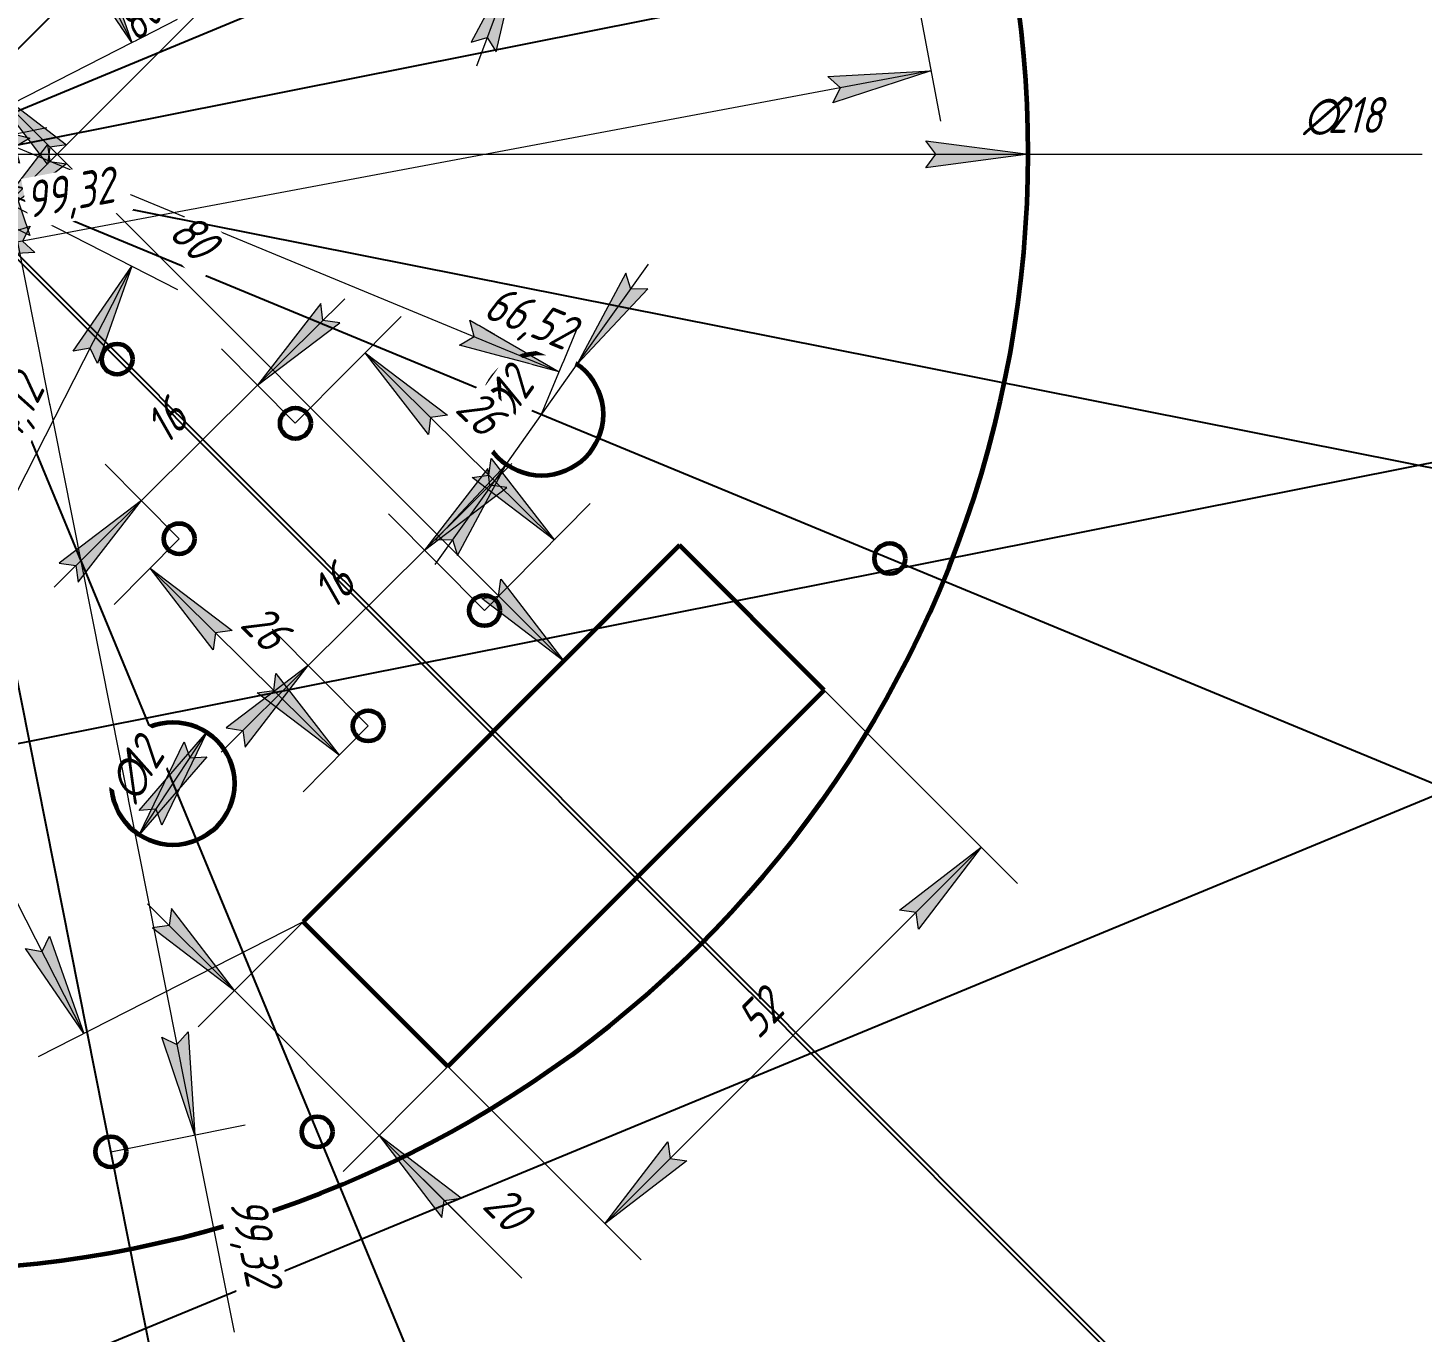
# Model space of a CAD drawing. Header units: millimetres. Extents: x -123 to 412, y -668 to 116.
# Drawn here: x 14.3 to 150.5, y -111.9 to 15.5 of the extents above; entities that cross this region are included whole.
import ezdxf

# ---------------------------------------------------------------- set-up
doc = ezdxf.new("R2010")
doc.units = ezdxf.units.MM
doc.linetypes.add('K5LT_BASIC', pattern=[0])
doc.linetypes.add('K5LT_THIN', pattern=[0])
doc.styles.add('KDIMTEXTSTYLE', font='GOST_AU.SHX', dxfattribs={"width": 0.96, "oblique": 15, "height": 5})
doc.styles.add('KTEXTSTYLE', font='GOST_AU.SHX', dxfattribs={"width": 0.96, "height": 5})
doc.dimstyles.new('KDIMSTYLE (1.00)', dxfattribs={"dimtxt": 5, "dimasz": 1, "dimexe": 2, "dimexo": 0, "dimgap": 1, "dimtad": 1, "dimtxsty": 'KDIMTEXTSTYLE', "dimsah": 1, "dimcen": 0, "dimdle": 1, "dimadec": 0, "dimazin": 0, "dimtfac": 0.667, "dimtmove": 0, "dimatfit": 3, "dimfxl": 1, "dimtvp": 1, "dimtolj": 1, "dimtzin": 0, "dimarcsym": 0})

# ---------------------------------------------------------------- blocks, each defined once
blk = doc.blocks.new('D3')
for points in [[(-96.03, 1.83), (-97.03, 3.15), (-96.03, 4.46), (-106.03, 3.15)], [(111.97, 3.15), (101.97, 4.46), (102.97, 3.15), (101.97, 1.83)]]:
    blk.add_hatch(color=7).paths.add_polyline_path(points)
at = {"color": 7, "linetype": 'K5LT_THIN', "lineweight": 18, "true_color": 0xffffff}
for p, q in [((-106.03, 3.15), (-96.03, 4.46)), ((-96.03, 4.46), (-97.03, 3.15)), ((102.97, 3.15), (101.97, 4.46)), ((101.97, 4.46), (111.97, 3.15)), ((-96.03, 1.83), (-106.03, 3.15)), ((-106.03, 3.15), (111.97, 3.15)), ((-97.03, 3.15), (-96.03, 1.83)), ((111.97, 3.15), (101.97, 1.83)), ((101.97, 1.83), (102.97, 3.15)), ((111.97, 3.15), (150.48, 3.15))]:
    blk.add_line(p, q, dxfattribs=at)
blk.add_wipeout([(138.87, 4.5), (138.87, 9.58), (148.09, 9.58), (148.09, 4.5)])
at = {"color": 7, "char_height": 3.5, "attachment_point": 1, "style": 'KTEXTSTYLE'}
for s, insert in [('\\H3.5;\\W0.965;\\Q15;\\Q15;∅', (138.87, 8.74)), ('\\H3.5;\\W0.965;\\Q15;\\Q15;218', (141.27, 8.74))]:
    blk.add_mtext(s, dxfattribs=dict(at, insert=insert))
blk = doc.blocks.new('KDIMARROW_01')
blk.add_hatch(color=0).paths.add_polyline_path([(-10, -1.32), (0, 0), (-10, 1.32), (-9, 0)])
at = {"color": 0, "linetype": 'K5LT_THIN', "lineweight": 18}
for p, q in [((-9, 0), (-10, 1.32)), ((-10, 1.32), (0, 0)), ((0, 0), (-10, -1.32)), ((-10, -1.32), (-9, 0)), ((0, 0), (-1, 0))]:
    blk.add_line(p, q, dxfattribs=at)
blk = doc.blocks.new('D4')
for points in [[(60.46, 44.66), (66.6, 52.66), (58.59, 46.52), (60.23, 46.29)], [(10.03, -3.91), (18.03, 2.23), (16.39, 2.45), (16.17, 4.09)]]:
    blk.add_hatch(color=7).paths.add_polyline_path(points)
at = {"color": 7, "linetype": 'K5LT_THIN', "lineweight": 18, "true_color": 0xffffff}
for p, q in [((59.54, 59.72), (70.13, 49.12)), ((58.59, 46.52), (66.6, 52.66)), ((66.6, 52.66), (60.46, 44.66)), ((60.23, 46.29), (58.59, 46.52)), ((60.46, 44.66), (60.23, 46.29)), ((10.03, -3.91), (16.17, 4.09)), ((16.17, 4.09), (16.39, 2.45)), ((2.97, 3.15), (13.56, -7.45)), ((18.03, 2.23), (10.03, -3.91)), ((16.39, 2.45), (18.03, 2.23))]:
    blk.add_line(p, q, dxfattribs=at)
blk.add_wipeout([(25.68, 13.16), (22.15, 16.69), (26.03, 20.57), (29.57, 17.04)])
blk.add_line((66.6, 52.66), (10.03, -3.91), dxfattribs=at)
at = {"color": 7, "insert": (22.45, 16.39), "char_height": 3.5, "attachment_point": 1, "rotation": 45.0009, "style": 'KTEXTSTYLE'}
blk.add_mtext('\\H3.5;\\W0.965;\\Q15;\\Q15;80', dxfattribs=at)
blk = doc.blocks.new('D5')
for points in [[(16.35, 79.51), (19.72, 89.02), (14.01, 80.71), (15.63, 81)], [(-18.47, 14.07), (-12.75, 22.38), (-14.38, 22.09), (-15.1, 23.57)]]:
    blk.add_hatch(color=7).paths.add_polyline_path(points)
at = {"color": 7, "linetype": 'K5LT_THIN', "lineweight": 18, "true_color": 0xffffff}
for p, q in [((41.15, 78.1), (15.26, 91.29)), ((14.01, 80.71), (19.72, 89.02)), ((19.72, 89.02), (16.35, 79.51)), ((15.63, 81), (14.01, 80.71)), ((16.35, 79.51), (15.63, 81)), ((-18.47, 14.07), (-15.1, 23.57)), ((-15.1, 23.57), (-14.38, 22.09)), ((-12.75, 22.38), (-18.47, 14.07)), ((-14.38, 22.09), (-12.75, 22.38)), ((2.97, 3.15), (-22.92, 16.34))]:
    blk.add_line(p, q, dxfattribs=at)
blk.add_wipeout([(-13.66, 25.71), (-18.11, 27.98), (-13.68, 36.67), (-9.23, 34.41)])
blk.add_line((19.72, 89.02), (-18.47, 14.07), dxfattribs=at)
at = {"color": 7, "insert": (-17.73, 27.79), "char_height": 3.5, "attachment_point": 1, "rotation": 63.0051, "style": 'KTEXTSTYLE'}
blk.add_mtext('\\H3.5;\\W0.965;\\Q15;\\Q15;84,12', dxfattribs=at)
blk = doc.blocks.new('D11')
for points in [[(66.54, 34.22), (71.3, 43.11), (69.72, 42.64), (68.84, 44.04)], [(60.01, 13.17), (62.31, 22.99), (57.55, 14.1), (59.13, 14.57)]]:
    blk.add_hatch(color=7).paths.add_polyline_path(points)
at = {"color": 7, "linetype": 'K5LT_THIN', "lineweight": 18, "true_color": 0xffffff}
for p, q in [((66.54, 34.22), (70.78, 45.44)), ((68.84, 44.04), (66.54, 34.22)), ((69.72, 42.64), (68.84, 44.04)), ((66.54, 34.22), (71.3, 43.11)), ((71.3, 43.11), (69.72, 42.64)), ((62.31, 22.99), (57.55, 14.1)), ((62.31, 22.99), (58.07, 11.76)), ((60.01, 13.17), (62.31, 22.99)), ((57.55, 14.1), (59.13, 14.57)), ((59.13, 14.57), (60.01, 13.17))]:
    blk.add_line(p, q, dxfattribs=at)
blk.add_wipeout([(62.18, 25.5), (57.43, 27.29), (59.93, 33.93), (64.69, 32.13)])
blk.add_line((62.31, 22.99), (66.54, 34.22), dxfattribs=at)
at = {"color": 7, "char_height": 3.5, "attachment_point": 1, "rotation": 69.3347, "style": 'KTEXTSTYLE'}
for s, insert in [('\\H3.5;\\W0.965;\\Q15;\\Q15;12', (58.74, 29.37)), ('\\H3.5;\\W0.965;\\Q15;\\Q15;∅', (57.89, 27.12))]:
    blk.add_mtext(s, dxfattribs=dict(at, insert=insert))
blk = doc.blocks.new('KDIMARROW_02')
blk.add_hatch(color=0).paths.add_polyline_path([(9, 0), (10, 1.32), (0, 0), (10, -1.32)])
at = {"color": 0, "linetype": 'K5LT_THIN', "lineweight": 18}
for p, q in [((0, 0), (-1, 0)), ((10, 1.32), (0, 0)), ((0, 0), (10, -1.32)), ((0, 0), (12, 0)), ((9, 0), (10, 1.32)), ((10, -1.32), (9, 0))]:
    blk.add_line(p, q, dxfattribs=at)
blk = doc.blocks.new('D12')
for points in [[(67.93, -17.36), (74.81, -9.98), (73.16, -10.03), (72.66, -8.45)], [(56.24, -36.04), (60.97, -27.13), (54.09, -34.51), (55.74, -34.46)]]:
    blk.add_hatch(color=7).paths.add_polyline_path(points)
at = {"color": 7, "linetype": 'K5LT_THIN', "lineweight": 18, "true_color": 0xffffff}
for p, q in [((67.93, -17.36), (74.9, -7.59)), ((72.66, -8.45), (67.93, -17.36)), ((73.16, -10.03), (72.66, -8.45)), ((67.93, -17.36), (74.81, -9.98)), ((74.81, -9.98), (73.16, -10.03)), ((60.97, -27.13), (54, -36.9)), ((60.97, -27.13), (54.09, -34.51)), ((56.24, -36.04), (60.97, -27.13)), ((54.09, -34.51), (55.74, -34.46)), ((55.74, -34.46), (56.24, -36.04))]:
    blk.add_line(p, q, dxfattribs=at)
blk.add_wipeout([(61.49, -24.67), (57.35, -21.72), (61.47, -15.95), (65.61, -18.9)])
blk.add_line((60.97, -27.13), (67.93, -17.36), dxfattribs=at)
at = {"color": 7, "char_height": 3.5, "attachment_point": 1, "rotation": 54.5223, "style": 'KTEXTSTYLE'}
for s, insert in [('\\H3.5;\\W0.965;\\Q15;\\Q15;12', (59.15, -20.04)), ('\\H3.5;\\W0.965;\\Q15;\\Q15;∅', (57.75, -22.01))]:
    blk.add_mtext(s, dxfattribs=dict(at, insert=insert))
blk = doc.blocks.new('D13')
at = {"color": 7, "linetype": 'K5LT_THIN', "lineweight": 18, "true_color": 0xffffff}
blk.add_line((30.07, -55.8), (31.72, -55.68), dxfattribs=at)
blk.add_wipeout([(25.27, -60.65), (21.02, -57.87), (24.91, -51.94), (29.16, -54.73)])
for points in [[(27.33, -62.37), (31.72, -53.29), (25.13, -60.93), (26.78, -60.82)], [(25.13, -63.32), (31.72, -55.68), (30.07, -55.8), (29.52, -54.24)]]:
    blk.add_hatch(color=7).paths.add_polyline_path(points)
for p, q in [((25.13, -60.93), (31.72, -53.29)), ((25.13, -63.32), (31.72, -53.29)), ((25.13, -63.32), (29.52, -54.24)), ((31.72, -53.29), (27.33, -62.37)), ((29.52, -54.24), (30.07, -55.8)), ((31.72, -55.68), (25.13, -63.32)), ((26.78, -60.82), (25.13, -60.93)), ((27.33, -62.37), (26.78, -60.82))]:
    blk.add_line(p, q, dxfattribs=at)
at = {"color": 7, "char_height": 3.5, "attachment_point": 1, "rotation": 56.7269, "style": 'KTEXTSTYLE'}
for s, insert in [('\\H3.5;\\W0.965;\\Q15;\\Q15;12', (23.04, -56.31)), ('\\H3.5;\\W0.965;\\Q15;\\Q15;∅', (21.72, -58.33))]:
    blk.add_mtext(s, dxfattribs=dict(at, insert=insert))
blk = doc.blocks.new('D19')
blk.add_hatch(color=7).paths.add_polyline_path([(13.01, 3.88), (14.43, 4.71), (4.69, 7.31), (13.43, 2.28)])
at = {"color": 7, "linetype": 'K5LT_THIN', "lineweight": 18, "true_color": 0xffffff}
for p, q in [((2.97, 3.15), (6.6, 11.93)), ((4.69, 7.31), (14.43, 4.71)), ((13.43, 2.28), (4.69, 7.31)), ((14.43, 4.71), (13.01, 3.88)), ((13.01, 3.88), (13.43, 2.28))]:
    blk.add_line(p, q, dxfattribs=at)
blk.add_wipeout([(58.19, -13.7), (60.1, -9.09), (69.53, -12.98), (67.62, -17.6)])
blk.add_hatch(color=7).paths.add_polyline_path([(66.17, -18.08), (57.43, -13.05), (57.85, -14.64), (56.42, -15.48)])
for p, q in [((4.69, 7.31), (66.17, -18.08)), ((57.85, -14.64), (57.43, -13.05)), ((57.43, -13.05), (66.17, -18.08)), ((64.45, -22.24), (68.08, -13.46)), ((56.42, -15.48), (57.85, -14.64)), ((66.17, -18.08), (56.42, -15.48))]:
    blk.add_line(p, q, dxfattribs=at)
at = {"color": 7, "insert": (59.94, -9.47), "char_height": 3.5, "attachment_point": 1, "rotation": 337.5598, "style": 'KTEXTSTYLE'}
blk.add_mtext('\\H3.5;\\W0.965;\\Q15;\\Q15;66,52', dxfattribs=at)
blk = doc.blocks.new('D53')
for points in [[(-8.07, 80.71), (-13.78, 89.02), (-10.41, 79.51), (-9.69, 81)], [(24.4, 14.07), (21.04, 23.57), (20.32, 22.09), (18.69, 22.38)]]:
    blk.add_hatch(color=7).paths.add_polyline_path(points)
at = {"color": 7, "linetype": 'K5LT_THIN', "lineweight": 18, "true_color": 0xffffff}
for p, q in [((-35.21, 78.1), (-9.32, 91.29)), ((-13.78, 89.02), (-8.07, 80.71)), ((-10.41, 79.51), (-13.78, 89.02)), ((-9.69, 81), (-10.41, 79.51)), ((-8.07, 80.71), (-9.69, 81)), ((20.32, 22.09), (21.04, 23.57)), ((21.04, 23.57), (24.4, 14.07)), ((24.4, 14.07), (18.69, 22.38)), ((18.69, 22.38), (20.32, 22.09)), ((2.97, 3.15), (28.86, 16.34))]:
    blk.add_line(p, q, dxfattribs=at)
blk.add_wipeout([(14.98, 34.77), (19.43, 37.03), (23.86, 28.34), (19.41, 26.07)])
blk.add_line((-13.78, 89.02), (24.4, 14.07), dxfattribs=at)
at = {"color": 7, "insert": (19.06, 36.84), "char_height": 3.5, "attachment_point": 1, "rotation": 296.9949, "style": 'KTEXTSTYLE'}
blk.add_mtext('\\H3.5;\\W0.965;\\Q15;\\Q15;84,12', dxfattribs=at)
blk = doc.blocks.new('D58')
for points in [[(34.43, -78.53), (28.29, -70.52), (28.07, -72.16), (26.43, -72.39)], [(56.58, -98.81), (48.57, -92.67), (54.71, -100.67), (54.94, -99.03)]]:
    blk.add_hatch(color=7).paths.add_polyline_path(points)
at = {"color": 7, "linetype": 'K5LT_THIN', "lineweight": 18, "true_color": 0xffffff}
for p, q in [((34.43, -78.53), (25.95, -70.04)), ((28.29, -70.52), (28.07, -72.16)), ((34.43, -78.53), (28.29, -70.52)), ((28.07, -72.16), (26.43, -72.39)), ((41.15, -71.81), (30.9, -82.06)), ((26.43, -72.39), (34.43, -78.53)), ((48.57, -92.67), (34.43, -78.53)), ((55.29, -85.95), (45.04, -96.2)), ((48.57, -92.67), (54.71, -100.67)), ((56.58, -98.81), (48.57, -92.67)), ((48.57, -92.67), (57.06, -101.15)), ((48.57, -92.67), (55.65, -99.74)), ((54.71, -100.67), (54.94, -99.03)), ((54.94, -99.03), (56.58, -98.81))]:
    blk.add_line(p, q, dxfattribs=at)
blk.add_wipeout([(57.77, -100.45), (61.3, -96.91), (65.18, -100.8), (61.65, -104.33)])
blk.add_line((55.65, -99.74), (62.52, -106.61), dxfattribs=at)
at = {"color": 7, "insert": (61, -97.21), "char_height": 3.5, "attachment_point": 1, "rotation": 314.9991, "style": 'KTEXTSTYLE'}
blk.add_mtext('\\H3.5;\\W0.965;\\Q15;\\Q15;20', dxfattribs=at)
blk = doc.blocks.new('D59')
for points in [[(101.26, -72.52), (107.4, -64.52), (99.4, -70.66), (101.04, -70.89)], [(70.63, -101.29), (78.64, -95.15), (77, -94.93), (76.78, -93.29)]]:
    blk.add_hatch(color=7).paths.add_polyline_path(points)
at = {"color": 7, "linetype": 'K5LT_THIN', "lineweight": 18, "true_color": 0xffffff}
for p, q in [((92.06, -49.18), (110.94, -68.06)), ((99.4, -70.66), (107.4, -64.52)), ((107.4, -64.52), (101.26, -72.52)), ((101.04, -70.89), (99.4, -70.66)), ((101.26, -72.52), (101.04, -70.89)), ((55.29, -85.95), (74.17, -104.83)), ((70.63, -101.29), (76.78, -93.29)), ((76.78, -93.29), (77, -94.93)), ((78.64, -95.15), (70.63, -101.29)), ((77, -94.93), (78.64, -95.15))]:
    blk.add_line(p, q, dxfattribs=at)
blk.add_wipeout([(86.39, -84.12), (82.86, -80.59), (86.55, -76.9), (90.08, -80.43)])
blk.add_line((70.63, -101.29), (107.4, -64.52), dxfattribs=at)
at = {"color": 7, "insert": (83.15, -80.89), "char_height": 3.5, "attachment_point": 1, "rotation": 44.9991, "style": 'KTEXTSTYLE'}
blk.add_mtext('\\H3.5;\\W0.965;\\Q15;\\Q15;52', dxfattribs=at)
blk = doc.blocks.new('D60')
for points in [[(18.03, 4.07), (10.03, 10.21), (16.17, 2.2), (16.39, 3.84)], [(66.6, -46.36), (60.46, -38.36), (60.23, -40), (58.59, -40.22)]]:
    blk.add_hatch(color=7).paths.add_polyline_path(points)
at = {"color": 7, "linetype": 'K5LT_THIN', "lineweight": 18, "true_color": 0xffffff}
for p, q in [((2.97, 3.15), (13.56, 13.74)), ((10.03, 10.21), (18.03, 4.07)), ((16.17, 2.2), (10.03, 10.21)), ((16.39, 3.84), (16.17, 2.2)), ((18.03, 4.07), (16.39, 3.84)), ((60.23, -40), (60.46, -38.36)), ((60.46, -38.36), (66.6, -46.36)), ((58.59, -40.22), (60.23, -40)), ((66.6, -46.36), (58.59, -40.22)), ((59.54, -53.42), (70.13, -42.83))]:
    blk.add_line(p, q, dxfattribs=at)
blk.add_wipeout([(27.1, -5.45), (30.63, -1.92), (34.51, -5.8), (30.98, -9.33)])
blk.add_line((66.6, -46.36), (10.03, 10.21), dxfattribs=at)
at = {"color": 7, "insert": (30.33, -2.22), "char_height": 3.5, "attachment_point": 1, "rotation": 314.9991, "style": 'KTEXTSTYLE'}
blk.add_mtext('\\H3.5;\\W0.965;\\Q15;\\Q15;80', dxfattribs=at)
blk = doc.blocks.new('D61')
for points in [[(-12.75, -16.08), (-18.47, -7.77), (-15.1, -17.28), (-14.38, -15.79)], [(19.72, -82.73), (16.35, -73.22), (15.63, -74.71), (14.01, -74.41)]]:
    blk.add_hatch(color=7).paths.add_polyline_path(points)
at = {"color": 7, "linetype": 'K5LT_THIN', "lineweight": 18, "true_color": 0xffffff}
for p, q in [((2.97, 3.15), (-22.92, -10.04)), ((-18.47, -7.77), (-12.75, -16.08)), ((-15.1, -17.28), (-18.47, -7.77)), ((-14.38, -15.79), (-15.1, -17.28)), ((-12.75, -16.08), (-14.38, -15.79)), ((41.15, -71.81), (15.26, -85)), ((15.63, -74.71), (16.35, -73.22)), ((16.35, -73.22), (19.72, -82.73)), ((19.72, -82.73), (14.01, -74.41)), ((14.01, -74.41), (15.63, -74.71))]:
    blk.add_line(p, q, dxfattribs=at)
blk.add_wipeout([(-11.87, -18.51), (-7.42, -16.24), (-2.99, -24.94), (-7.44, -27.2)])
blk.add_line((19.72, -82.73), (-18.47, -7.77), dxfattribs=at)
at = {"color": 7, "insert": (-7.8, -16.43), "char_height": 3.5, "attachment_point": 1, "rotation": 296.9949, "style": 'KTEXTSTYLE'}
blk.add_mtext('\\H3.5;\\W0.965;\\Q15;\\Q15;84,12', dxfattribs=at)
blk = doc.blocks.new('D62')
for points in [[(36.69, -19.4), (44.72, -13.3), (43.08, -13.07), (42.87, -11.43)], [(19.16, -38.65), (25.34, -30.67), (17.31, -36.78), (18.95, -37.01)]]:
    blk.add_hatch(color=7).paths.add_polyline_path(points)
at = {"color": 7, "linetype": 'K5LT_THIN', "lineweight": 18, "true_color": 0xffffff}
for p, q in [((36.69, -19.4), (45.21, -10.95)), ((42.87, -11.43), (36.69, -19.4)), ((43.08, -13.07), (42.87, -11.43)), ((36.69, -19.4), (44.72, -13.3)), ((44.72, -13.3), (43.08, -13.07)), ((40.38, -23.12), (33.17, -15.85)), ((29.02, -34.39), (21.81, -27.12)), ((25.34, -30.67), (16.82, -39.12)), ((25.34, -30.67), (17.31, -36.78)), ((19.16, -38.65), (25.34, -30.67)), ((17.31, -36.78), (18.95, -37.01)), ((18.95, -37.01), (19.16, -38.65))]:
    blk.add_line(p, q, dxfattribs=at)
blk.add_wipeout([(28.54, -26.08), (25.03, -22.53), (28.42, -19.17), (31.94, -22.72)])
blk.add_line((25.34, -30.67), (36.69, -19.4), dxfattribs=at)
at = {"color": 7, "insert": (25.32, -22.83), "char_height": 3.5, "attachment_point": 1, "rotation": 44.7679, "style": 'KTEXTSTYLE'}
blk.add_mtext('\\H3.5;\\W0.965;\\Q15;\\Q15;16', dxfattribs=at)
blk = doc.blocks.new('D63')
at = {"color": 7, "linetype": 'K5LT_THIN', "lineweight": 18, "true_color": 0xffffff}
for p, q in [((29.02, -34.39), (22.67, -40.81)), ((32.37, -45.23), (26.19, -37.26)), ((32.59, -43.59), (32.37, -45.23)), ((36.64, -49.45), (38.27, -49.21)), ((44.67, -55.54), (36.64, -49.45)), ((47.51, -52.68), (41.15, -59.1))]:
    blk.add_line(p, q, dxfattribs=at)
blk.add_wipeout([(34.1, -43.68), (37.62, -40.13), (41.52, -43.99), (38, -47.54)])
for points in [[(34.22, -43.35), (26.19, -37.26), (32.37, -45.23), (32.59, -43.59)], [(44.67, -55.54), (38.49, -47.57), (38.27, -49.21), (36.64, -49.45)]]:
    blk.add_hatch(color=7).paths.add_polyline_path(points)
for p, q in [((26.19, -37.26), (34.22, -43.35)), ((44.67, -55.54), (26.19, -37.26)), ((34.22, -43.35), (32.59, -43.59)), ((38.27, -49.21), (38.49, -47.57)), ((38.49, -47.57), (44.67, -55.54))]:
    blk.add_line(p, q, dxfattribs=at)
at = {"color": 7, "insert": (37.32, -40.43), "char_height": 3.5, "attachment_point": 1, "rotation": 315.2989, "style": 'KTEXTSTYLE'}
blk.add_mtext('\\H3.5;\\W0.965;\\Q15;\\Q15;26', dxfattribs=at)
blk = doc.blocks.new('D64')
for points in [[(53.01, -35.51), (61.04, -29.4), (59.4, -29.17), (59.18, -27.53)], [(35.48, -54.75), (41.65, -46.78), (33.62, -52.88), (35.26, -53.12)]]:
    blk.add_hatch(color=7).paths.add_polyline_path(points)
at = {"color": 7, "linetype": 'K5LT_THIN', "lineweight": 18, "true_color": 0xffffff}
for p, q in [((53.01, -35.51), (61.53, -27.06)), ((59.18, -27.53), (53.01, -35.51)), ((59.4, -29.17), (59.18, -27.53)), ((53.01, -35.51), (61.04, -29.4)), ((61.04, -29.4), (59.4, -29.17)), ((58.86, -41.41), (49.49, -31.96)), ((47.51, -52.68), (38.13, -43.23)), ((41.65, -46.78), (33.13, -55.23)), ((41.65, -46.78), (33.62, -52.88)), ((35.48, -54.75), (41.65, -46.78)), ((33.62, -52.88), (35.26, -53.12)), ((35.26, -53.12), (35.48, -54.75))]:
    blk.add_line(p, q, dxfattribs=at)
blk.add_wipeout([(44.86, -42.19), (41.34, -38.64), (44.73, -35.27), (48.25, -38.82)])
blk.add_line((41.65, -46.78), (53.01, -35.51), dxfattribs=at)
at = {"color": 7, "insert": (41.64, -38.94), "char_height": 3.5, "attachment_point": 1, "rotation": 44.7679, "style": 'KTEXTSTYLE'}
blk.add_mtext('\\H3.5;\\W0.965;\\Q15;\\Q15;16', dxfattribs=at)
blk = doc.blocks.new('D65')
at = {"color": 7, "linetype": 'K5LT_THIN', "lineweight": 18, "true_color": 0xffffff}
for p, q in [((40.38, -23.12), (50.72, -12.68)), ((53.39, -24.2), (47.21, -16.23)), ((53.6, -22.56), (53.39, -24.2)), ((57.65, -28.42), (59.29, -28.19)), ((65.69, -34.52), (57.65, -28.42)), ((58.86, -41.41), (69.2, -30.96))]:
    blk.add_line(p, q, dxfattribs=at)
blk.add_wipeout([(55.12, -22.65), (58.63, -19.1), (62.53, -22.96), (59.02, -26.51)])
for points in [[(55.24, -22.33), (47.21, -16.23), (53.39, -24.2), (53.6, -22.56)], [(65.69, -34.52), (59.51, -26.55), (59.29, -28.19), (57.65, -28.42)]]:
    blk.add_hatch(color=7).paths.add_polyline_path(points)
for p, q in [((47.21, -16.23), (55.24, -22.33)), ((65.69, -34.52), (47.21, -16.23)), ((55.24, -22.33), (53.6, -22.56)), ((59.29, -28.19), (59.51, -26.55)), ((59.51, -26.55), (65.69, -34.52))]:
    blk.add_line(p, q, dxfattribs=at)
at = {"color": 7, "insert": (58.34, -19.4), "char_height": 3.5, "attachment_point": 1, "rotation": 315.2989, "style": 'KTEXTSTYLE'}
blk.add_mtext('\\H3.5;\\W0.965;\\Q15;\\Q15;26', dxfattribs=at)
blk = doc.blocks.new('D69')
for points in [[(21.04, -17.28), (24.4, -7.77), (18.69, -16.08), (20.32, -15.79)], [(-13.78, -82.73), (-8.07, -74.41), (-9.69, -74.71), (-10.41, -73.22)]]:
    blk.add_hatch(color=7).paths.add_polyline_path(points)
at = {"color": 7, "linetype": 'K5LT_THIN', "lineweight": 18, "true_color": 0xffffff}
for p, q in [((2.97, 3.15), (28.86, -10.04)), ((18.69, -16.08), (24.4, -7.77)), ((24.4, -7.77), (21.04, -17.28)), ((20.32, -15.79), (18.69, -16.08)), ((21.04, -17.28), (20.32, -15.79)), ((-35.21, -71.81), (-9.32, -85)), ((-13.78, -82.73), (-10.41, -73.22)), ((-10.41, -73.22), (-9.69, -74.71)), ((-8.07, -74.41), (-13.78, -82.73)), ((-9.69, -74.71), (-8.07, -74.41))]:
    blk.add_line(p, q, dxfattribs=at)
blk.add_wipeout([(13.2, -27.56), (8.75, -25.3), (13.18, -16.6), (17.63, -18.87)])
blk.add_line((-13.78, -82.73), (24.4, -7.77), dxfattribs=at)
at = {"color": 7, "insert": (9.12, -25.49), "char_height": 3.5, "attachment_point": 1, "rotation": 63.0051, "style": 'KTEXTSTYLE'}
blk.add_mtext('\\H3.5;\\W0.965;\\Q15;\\Q15;84,12', dxfattribs=at)
blk = doc.blocks.new('D95')
blk.add_hatch(color=7).paths.add_polyline_path([(92.9, 8.17), (102.49, 11.3), (92.42, 10.76), (93.65, 9.65)])
at = {"color": 7, "linetype": 'K5LT_THIN', "lineweight": 18, "true_color": 0xffffff}
for p, q in [((100.59, 21.45), (103.41, 6.39)), ((92.42, 10.76), (102.49, 11.3)), ((102.49, 11.3), (92.9, 8.17)), ((93.65, 9.65), (92.42, 10.76)), ((92.9, 8.17), (93.65, 9.65)), ((2.97, 3.15), (5.79, -11.91)), ((13.72, -5.34), (14.94, -6.45)), ((14.94, -6.45), (4.87, -6.99))]:
    blk.add_line(p, q, dxfattribs=at)
blk.add_wipeout([(14.51, -4.17), (13.59, 0.74), (23.62, 2.62), (24.54, -2.29)])
blk.add_hatch(color=7).paths.add_polyline_path([(14.94, -6.45), (13.72, -5.34), (14.46, -3.86), (4.87, -6.99)])
for p, q in [((102.49, 11.3), (4.87, -6.99)), ((4.87, -6.99), (14.46, -3.86)), ((14.46, -3.86), (13.72, -5.34))]:
    blk.add_line(p, q, dxfattribs=at)
at = {"color": 7, "insert": (13.67, 0.33), "char_height": 3.5, "attachment_point": 1, "rotation": 10.6164, "style": 'KTEXTSTYLE'}
blk.add_mtext('\\H3.5;\\W0.965;\\Q15;\\Q15;99,32', dxfattribs=at)
blk = doc.blocks.new('D96')
for points in [[(14.44, -4.77), (11.19, 4.78), (11.85, -5.28), (12.95, -4.04)], [(30.57, -92.63), (29.91, -82.56), (28.81, -83.8), (27.33, -83.08)]]:
    blk.add_hatch(color=7).paths.add_polyline_path(points)
at = {"color": 7, "linetype": 'K5LT_THIN', "lineweight": 18, "true_color": 0xffffff}
for p, q in [((2.97, 3.15), (16.1, 5.76)), ((11.19, 4.78), (14.44, -4.77)), ((11.85, -5.28), (11.19, 4.78)), ((11.19, 4.78), (30.57, -92.63)), ((12.95, -4.04), (11.85, -5.28)), ((14.44, -4.77), (12.95, -4.04)), ((30.57, -92.63), (27.33, -83.08)), ((27.33, -83.08), (28.81, -83.8)), ((28.81, -83.8), (29.91, -82.56)), ((29.91, -82.56), (30.57, -92.63)), ((22.35, -94.26), (35.47, -91.65)), ((30.57, -92.63), (31.55, -97.53))]:
    blk.add_line(p, q, dxfattribs=at)
blk.add_wipeout([(32.92, -99.3), (37.82, -98.32), (39.81, -108.33), (34.91, -109.31)])
blk.add_line((31.55, -97.53), (34.4, -111.88), dxfattribs=at)
at = {"color": 7, "insert": (37.4, -98.41), "char_height": 3.5, "attachment_point": 1, "rotation": 281.25, "style": 'KTEXTSTYLE'}
blk.add_mtext('\\H3.5;\\W0.965;\\Q15;\\Q15;99,32', dxfattribs=at)

msp = doc.modelspace()

# ---------------------------------------------------------------- linework, layer by layer
at = {"color": 143, "linetype": 'K5LT_BASIC', "lineweight": 60, "true_color": 0x33acca}
for p, q in [((92.064, -49.18), (77.922, -35.038)), ((55.294, -85.949), (92.064, -49.18)), ((41.152, -71.807), (55.294, -85.949))]:
    msp.add_line(p, q, dxfattribs=at)
at = {"color": 232, "true_color": 0xc52b79}
for p, direction in [((2.97, 3.147), (0.9241366, -0.3820622)), ((43.125, -104.312), (0.9241366, 0.3820622))]:
    msp.add_xline(p, direction, dxfattribs=at)
at = {"color": 143, "linetype": 'K5LT_BASIC', "lineweight": 60, "true_color": 0x33acca}
for centre, radius in [((64.45, -22.244), 6), ((29.025, -34.392), 1.5), ((98.458, -36.33), 1.5), ((58.865, -41.412), 1.5), ((47.505, -52.68), 1.5), ((28.425, -58.307), 6), ((42.512, -92.318), 1.5), ((22.346, -94.265), 1.5)]:
    msp.add_circle(centre, radius, dxfattribs=at)
msp.add_arc((2.97, 3.147), 109, 110.41352, 69.58648, dxfattribs=at)

# ---------------------------------------------------------------- next in the draw order: dimensions: what is measured, and where the dimension line sits
at = {"color": 7, "true_color": 0xffffff}
dim = msp.add_diameter_dim_2p(p1=(-106.03, 3.147), p2=(111.97, 3.147), dimstyle='KDIMSTYLE (1.00)', override={"dimpost": '\\H3.5;\\W0.965;\\Q15;<>', "dimblk1": 'KDIMARROW_01', "dimblk2": 'KDIMARROW_01', "dimclrt": 7, "dimtol": 1, "dimtp": 0, "dimtm": 0, "dimtdec": 5, "dimatfit": 2, "dimtolj": 1}, dxfattribs=at)
dim.commit()
dim.dimension.update_dxf_attribs({"geometry": 'D3', "text_midpoint": (143.671, 3.147), "dimtype": 163})

# ---------------------------------------------------------------- next in the draw order: dimensions: what is measured, and where the dimension line sits
dim = msp.add_linear_dim(base=(66.595, 52.659), p1=(2.97, 3.147), p2=(59.537, 59.717), angle=45.00091, dimstyle='KDIMSTYLE (1.00)', override={"dimexo": 0, "dimpost": '\\H3.5;\\W0.965;\\Q15;<>', "dimblk1": 'KDIMARROW_01', "dimblk2": 'KDIMARROW_01', "dimse1": 0, "dimse2": 0, "dimclrt": 7, "dimtol": 1, "dimtp": 0, "dimtm": 0, "dimtdec": 5, "dimtolj": 1}, dxfattribs=at)
dim.commit()
dim.dimension.update_dxf_attribs({"geometry": 'D4', "text_midpoint": (28.412, 14.474), "dimtype": 161})

# ---------------------------------------------------------------- next in the draw order: dimensions: what is measured, and where the dimension line sits
dim = msp.add_linear_dim(base=(19.717, 89.02), p1=(2.97, 3.147), p2=(41.152, 78.101), angle=63.00507, dimstyle='KDIMSTYLE (1.00)', override={"dimexo": 0, "dimpost": '\\H3.5;\\W0.965;\\Q15;<>', "dimblk1": 'KDIMARROW_01', "dimblk2": 'KDIMARROW_01', "dimse1": 0, "dimse2": 0, "dimclrt": 7, "dimtol": 1, "dimtp": 0, "dimtm": 0, "dimtdec": 5, "dimtolj": 1}, dxfattribs=at)
dim.commit()
dim.dimension.update_dxf_attribs({"geometry": 'D5', "text_midpoint": (-10.458, 29.785), "dimtype": 161})

# ---------------------------------------------------------------- next in the draw order: linework, layer by layer
at = {"color": 232, "true_color": 0xc52b79}
for p, direction in [((2.97, 3.147), (0.7071068, 0.7071068)), ((-0.678, 1.637), (0.9238795, 0.3826834)), ((2.97, 3.147), (0.3826834, -0.9238795))]:
    msp.add_xline(p, direction, dxfattribs=at)

# ---------------------------------------------------------------- next in the draw order: dimensions: what is measured, and where the dimension line sits
at = {"color": 7, "true_color": 0xffffff}
for p1, p2, override, picture, middle in [((62.306, 22.989), (66.541, 34.217), {"dimpost": '\\H3.5;\\W0.965;\\Q15;<>', "dimblk1": 'KDIMARROW_02', "dimblk2": 'KDIMARROW_02', "dimclrt": 7, "dimtol": 1, "dimtp": 0, "dimtm": 0, "dimtdec": 5, "dimatfit": 2, "dimtolj": 1}, 'D11', (64.424, 28.603)), ((60.968, -27.13), (67.933, -17.358), {"dimpost": '\\H3.5;\\W0.965;\\Q15;<>', "dimblk1": 'KDIMARROW_02', "dimblk2": 'KDIMARROW_02', "dimclrt": 7, "dimtol": 1, "dimtp": 0, "dimtm": 0, "dimtdec": 5, "dimatfit": 2, "dimtolj": 1}, 'D12', (64.45, -22.244)), ((25.133, -63.323), (31.716, -53.29), {"dimpost": '\\H3.5;\\W0.965;\\Q15;<>', "dimblk1": 'KDIMARROW_01', "dimblk2": 'KDIMARROW_01', "dimclrt": 7, "dimtol": 1, "dimtp": 0, "dimtm": 0, "dimtdec": 5, "dimatfit": 2, "dimtolj": 1}, 'D13', (28.425, -58.307))]:
    dim = msp.add_diameter_dim_2p(p1=p1, p2=p2, dimstyle='KDIMSTYLE (1.00)', override=override, dxfattribs=at)
    dim.commit()
    dim.dimension.update_dxf_attribs({"geometry": picture, "text_midpoint": middle, "dimtype": 163})

# ---------------------------------------------------------------- next in the draw order: linework, layer by layer
at = {"color": 143, "linetype": 'K5LT_BASIC', "lineweight": 60, "true_color": 0x33acca}
msp.add_line((77.922, -35.038), (41.152, -71.807), dxfattribs=at)

# ---------------------------------------------------------------- next in the draw order: dimensions: what is measured, and where the dimension line sits
at = {"color": 7, "true_color": 0xffffff}
dim = msp.add_linear_dim(base=(4.689, 7.312), p1=(64.45, -22.244), p2=(2.97, 3.147), angle=157.55984, dimstyle='KDIMSTYLE (1.00)', override={"dimexo": 0, "dimpost": '\\H3.5;\\W0.965;\\Q15;<>', "dimblk1": 'KDIMARROW_01', "dimblk2": 'KDIMARROW_01', "dimse1": 0, "dimse2": 0, "dimclrt": 7, "dimtol": 1, "dimtp": 0, "dimtm": 0, "dimtdec": 5, "dimtolj": 1}, dxfattribs=at)
dim.commit()
dim.dimension.update_dxf_attribs({"geometry": 'D19', "text_midpoint": (62.72, -16.654), "dimtype": 161})

# ---------------------------------------------------------------- next in the draw order: linework, layer by layer
at = {"color": 143, "linetype": 'K5LT_BASIC', "lineweight": 60, "true_color": 0x33acca}
for centre in [(22.97, -16.853), (40.384, -23.124)]:
    msp.add_circle(centre, 1.5, dxfattribs=at)

# ---------------------------------------------------------------- next in the draw order: dimensions: what is measured, and where the dimension line sits
at = {"color": 7, "true_color": 0xffffff}
for base, p1, p2, angle, override, picture, middle in [((-13.778, 89.02), (2.97, 3.147), (-35.213, 78.101), 116.99493, {"dimexo": 0, "dimpost": '\\H3.5;\\W0.965;\\Q15;<>', "dimblk1": 'KDIMARROW_01', "dimblk2": 'KDIMARROW_01', "dimse1": 0, "dimse2": 0, "dimclrt": 7, "dimtol": 1, "dimtp": 0, "dimtm": 0, "dimtdec": 5, "dimtolj": 1}, 'D53', (16.397, 29.785)), ((48.574, -92.668), (41.152, -71.807), (55.294, -85.949), 314.99909, {"dimexo": 0, "dimpost": '\\H3.5;\\W0.965;\\Q15;<>', "dimblk1": 'KDIMARROW_02', "dimblk2": 'KDIMARROW_02', "dimse1": 0, "dimse2": 0, "dimclrt": 7, "dimtol": 1, "dimtp": 0, "dimtm": 0, "dimtdec": 5, "dimtolj": 1}, 'D58', (59.082, -103.176))]:
    dim = msp.add_linear_dim(base=base, p1=p1, p2=p2, angle=angle, dimstyle='KDIMSTYLE (1.00)', override=override, dxfattribs=at)
    dim.commit()
    dim.dimension.update_dxf_attribs({"geometry": picture, "text_midpoint": middle, "dimtype": 161})

# ---------------------------------------------------------------- next in the draw order: dimensions: what is measured, and where the dimension line sits
dim = msp.add_linear_dim(base=(70.635, -101.29), p1=(92.064, -49.18), p2=(55.294, -85.949), angle=224.99909, dimstyle='KDIMSTYLE (1.00)', override={"dimexo": 0, "dimpost": '\\H3.5;\\W0.965;\\Q15;<>', "dimblk1": 'KDIMARROW_01', "dimblk2": 'KDIMARROW_01', "dimse1": 0, "dimse2": 0, "dimclrt": 7, "dimtol": 1, "dimtp": 0, "dimtm": 0, "dimtdec": 5, "dimtolj": 1}, dxfattribs=at)
dim.commit()
dim.dimension.update_dxf_attribs({"geometry": 'D59', "text_midpoint": (89.02, -82.906), "dimtype": 161})

# ---------------------------------------------------------------- next in the draw order: dimensions: what is measured, and where the dimension line sits
dim = msp.add_linear_dim(base=(66.595, -46.364), p1=(2.97, 3.147), p2=(59.537, -53.422), angle=314.99909, dimstyle='KDIMSTYLE (1.00)', override={"dimexo": 0, "dimpost": '\\H3.5;\\W0.965;\\Q15;<>', "dimblk1": 'KDIMARROW_01', "dimblk2": 'KDIMARROW_01', "dimse1": 0, "dimse2": 0, "dimclrt": 7, "dimtol": 1, "dimtp": 0, "dimtm": 0, "dimtdec": 5, "dimtolj": 1}, dxfattribs=at)
dim.commit()
dim.dimension.update_dxf_attribs({"geometry": 'D60', "text_midpoint": (28.412, -8.18), "dimtype": 161})

# ---------------------------------------------------------------- next in the draw order: dimensions: what is measured, and where the dimension line sits
dim = msp.add_linear_dim(base=(19.717, -82.726), p1=(2.97, 3.147), p2=(41.152, -71.807), angle=296.99493, dimstyle='KDIMSTYLE (1.00)', override={"dimexo": 0, "dimpost": '\\H3.5;\\W0.965;\\Q15;<>', "dimblk1": 'KDIMARROW_01', "dimblk2": 'KDIMARROW_01', "dimse1": 0, "dimse2": 0, "dimclrt": 7, "dimtol": 1, "dimtp": 0, "dimtm": 0, "dimtdec": 5, "dimtolj": 1}, dxfattribs=at)
dim.commit()
dim.dimension.update_dxf_attribs({"geometry": 'D61', "text_midpoint": (-10.458, -23.49), "dimtype": 161})

# ---------------------------------------------------------------- next in the draw order: dimensions: what is measured, and where the dimension line sits
dim = msp.add_linear_dim(base=(25.335, -30.672), p1=(40.384, -23.124), p2=(29.025, -34.392), angle=224.76792, dimstyle='KDIMSTYLE (1.00)', override={"dimexo": 0, "dimpost": '\\H3.5;\\W0.965;\\Q15;<>', "dimblk1": 'KDIMARROW_02', "dimblk2": 'KDIMARROW_02', "dimse1": 0, "dimse2": 0, "dimclrt": 7, "dimtol": 1, "dimtp": 0, "dimtm": 0, "dimtdec": 5, "dimtolj": 1}, dxfattribs=at)
dim.commit()
dim.dimension.update_dxf_attribs({"geometry": 'D62', "text_midpoint": (31.015, -25.038), "dimtype": 161})

# ---------------------------------------------------------------- next in the draw order: dimensions: what is measured, and where the dimension line sits
dim = msp.add_linear_dim(base=(44.671, -55.544), p1=(29.025, -34.392), p2=(47.505, -52.68), angle=315.29891, dimstyle='KDIMSTYLE (1.00)', override={"dimexo": 0, "dimpost": '\\H3.5;\\W0.965;\\Q15;<>', "dimblk1": 'KDIMARROW_01', "dimblk2": 'KDIMARROW_01', "dimse1": 0, "dimse2": 0, "dimclrt": 7, "dimtol": 1, "dimtp": 0, "dimtm": 0, "dimtdec": 5, "dimtolj": 1}, dxfattribs=at)
dim.commit()
dim.dimension.update_dxf_attribs({"geometry": 'D63', "text_midpoint": (35.431, -46.4), "dimtype": 161})

# ---------------------------------------------------------------- next in the draw order: dimensions: what is measured, and where the dimension line sits
dim = msp.add_linear_dim(base=(41.65, -46.777), p1=(58.865, -41.412), p2=(47.505, -52.68), angle=224.76792, dimstyle='KDIMSTYLE (1.00)', override={"dimexo": 0, "dimpost": '\\H3.5;\\W0.965;\\Q15;<>', "dimblk1": 'KDIMARROW_02', "dimblk2": 'KDIMARROW_02', "dimse1": 0, "dimse2": 0, "dimclrt": 7, "dimtol": 1, "dimtp": 0, "dimtm": 0, "dimtdec": 5, "dimtolj": 1}, dxfattribs=at)
dim.commit()
dim.dimension.update_dxf_attribs({"geometry": 'D64', "text_midpoint": (47.33, -41.143), "dimtype": 161})

# ---------------------------------------------------------------- next in the draw order: dimensions: what is measured, and where the dimension line sits
dim = msp.add_linear_dim(base=(65.688, -34.518), p1=(40.384, -23.124), p2=(58.865, -41.412), angle=315.29891, dimstyle='KDIMSTYLE (1.00)', override={"dimexo": 0, "dimpost": '\\H3.5;\\W0.965;\\Q15;<>', "dimblk1": 'KDIMARROW_01', "dimblk2": 'KDIMARROW_01', "dimse1": 0, "dimse2": 0, "dimclrt": 7, "dimtol": 1, "dimtp": 0, "dimtm": 0, "dimtdec": 5, "dimtolj": 1}, dxfattribs=at)
dim.commit()
dim.dimension.update_dxf_attribs({"geometry": 'D65', "text_midpoint": (56.448, -25.373), "dimtype": 161})

# ---------------------------------------------------------------- next in the draw order: linework, layer by layer
at = {"color": 232, "true_color": 0xc52b79}
msp.add_xline((2.97, 3.147), (0.707118, -0.7070956), dxfattribs=at)

# ---------------------------------------------------------------- next in the draw order: dimensions: what is measured, and where the dimension line sits
at = {"color": 7, "true_color": 0xffffff}
dim = msp.add_linear_dim(base=(-13.778, -82.726), p1=(2.97, 3.147), p2=(-35.213, -71.807), angle=243.00507, dimstyle='KDIMSTYLE (1.00)', override={"dimexo": 0, "dimpost": '\\H3.5;\\W0.965;\\Q15;<>', "dimblk1": 'KDIMARROW_01', "dimblk2": 'KDIMARROW_01', "dimse1": 0, "dimse2": 0, "dimclrt": 7, "dimtol": 1, "dimtp": 0, "dimtm": 0, "dimtdec": 5, "dimtolj": 1}, dxfattribs=at)
dim.commit()
dim.dimension.update_dxf_attribs({"geometry": 'D69', "text_midpoint": (16.397, -23.49), "dimtype": 161})

# ---------------------------------------------------------------- next in the draw order: linework, layer by layer
at = {"color": 232, "true_color": 0xc52b79}
for p, direction in [((3.317, 3.317), (0.7071068, -0.7071068)), ((2.97, 3.147), (0.1950903, -0.9807853)), ((-0.275, 1.382), (0.9807853, 0.1950903)), ((8.18, 0.993), (0.9808508, -0.1947606)), ((303.049, 3.147), (0.9808508, 0.1947606))]:
    msp.add_xline(p, direction, dxfattribs=at)

# ---------------------------------------------------------------- next in the draw order: dimensions: what is measured, and where the dimension line sits
at = {"color": 7, "true_color": 0xffffff}
dim = msp.add_linear_dim(base=(102.491, 11.304), p1=(2.97, 3.147), p2=(100.59, 21.446), angle=10.61645, dimstyle='KDIMSTYLE (1.00)', override={"dimexo": 0, "dimpost": '\\H3.5;\\W0.965;\\Q15;<>', "dimblk1": 'KDIMARROW_01', "dimblk2": 'KDIMARROW_01', "dimse1": 0, "dimse2": 0, "dimclrt": 7, "dimtol": 1, "dimtp": 0, "dimtm": 0, "dimtdec": 5, "dimtolj": 1}, dxfattribs=at)
dim.commit()
dim.dimension.update_dxf_attribs({"geometry": 'D95', "text_midpoint": (19.918, -4.173), "dimtype": 161})

# ---------------------------------------------------------------- next in the draw order: dimensions: what is measured, and where the dimension line sits
dim = msp.add_linear_dim(base=(11.194, 4.783), p1=(22.346, -94.265), p2=(2.97, 3.147), angle=101.25, dimstyle='KDIMSTYLE (1.00)', override={"dimexo": 0, "dimpost": '\\H3.5;\\W0.965;\\Q15;<>', "dimblk1": 'KDIMARROW_01', "dimblk2": 'KDIMARROW_01', "dimse1": 0, "dimse2": 0, "dimclrt": 7, "dimtol": 1, "dimtp": 0, "dimtm": 0, "dimtdec": 5, "dimtolj": 1}, dxfattribs=at)
dim.commit()
dim.dimension.update_dxf_attribs({"geometry": 'D96', "text_midpoint": (32.973, -104.706), "dimtype": 161})

doc.saveas('drawing.dxf')
